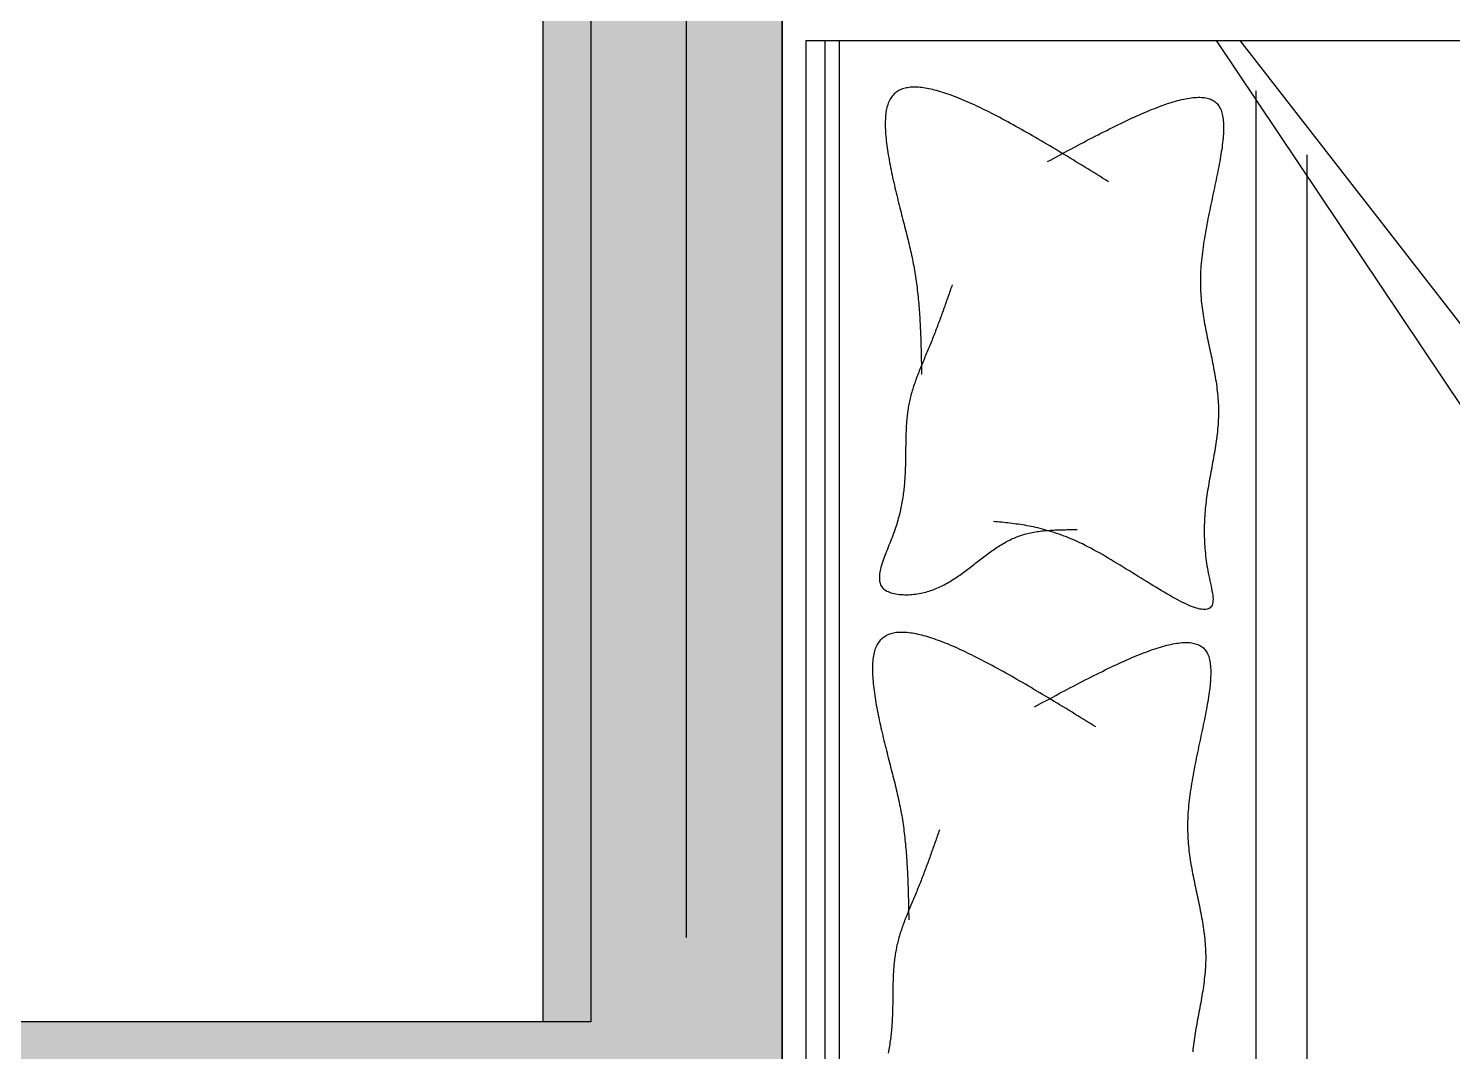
# Model space of a CAD drawing. Header units: millimetres. Extents: x -187744 to 2148, y -49419 to 6550.
# Drawn here: x -31880 to -30392, y -8393 to -7324 of the extents above; entities that cross this region are included whole.
import ezdxf
from ezdxf.enums import TextEntityAlignment as Align

# ---------------------------------------------------------------- set-up
doc = ezdxf.new("R2010")
doc.units = ezdxf.units.MM
doc.header["$LTSCALE"] = 1000
doc.header["$MEASUREMENT"] = 0
doc.set_wipeout_variables(frame=1)
for name, pattern in [('B1户型$0$DASH', [0.35, 0.25, -0.1]), ('B1户型$0$HIDDEN2', [0.1875, 0.125, -0.0625]), ('M-CENTER', [1.8, 1.2, -0.2, 0.2, -0.2])]:
    doc.linetypes.add(name, pattern=pattern)
for name, color, linetype in [('1#f35层以上墙柱-col_建筑$0$1#f35层以上墙柱-col$0$Col_1#_2F$0$0q-柱0', 3, 'Continuous'), ('1#f35层以上墙柱-col_建筑$0$1#f35层以上墙柱-col$0$Col_1#_2F$0$0q-柱填充', 251, 'Continuous'), ('A-AXIS', 150, 'Continuous'), ('AXIS_TEXT', 50, 'Continuous'), ('B1户型$0$FF-FURN', 51, 'Continuous'), ('B1户型$0$FURNITURE', 9, 'B1户型$0$DASH'), ('B1户型$0$WALL', 2, 'Continuous'), ('DOTE', 138, 'M-CENTER'), ('WALL', 160, 'Continuous')]:
    doc.layers.add(name, color=color, linetype=linetype)
doc.styles.add('COMPLEX', font='COMPLEX')

# ---------------------------------------------------------------- blocks, each defined once
blk = doc.blocks.new('QBLOCK2019073115112111')
at = {"layer": 'DOTE'}
blk.add_line((-2492.1, -4386.9), (-2492.1, 4572.4), dxfattribs=at)
at = {"layer": 'AXIS_TEXT', "style": 'COMPLEX', "width": 1.041667}
for p, p2 in [((-5892.1, 5527.8), (-5692.1, 5527.8)), ((-5892.1, 5527.8), (-5692.1, 5527.8)), ((-5192.1, 5527.8), (-4992.1, 5527.8)), ((-5192.1, 5527.8), (-4992.1, 5527.8)), ((-3492.1, 5527.8), (-3292.1, 5527.8)), ((-3492.1, 5527.8), (-3292.1, 5527.8)), ((-2592.1, 5527.8), (-2392.1, 5527.8)), ((-2592.1, 5527.8), (-2392.1, 5527.8)), ((-192.1, 5527.8), (7.9, 5527.8)), ((-192.1, 5527.8), (7.9, 5527.8)), ((2707.9, 5527.8), (2907.9, 5527.8)), ((2707.9, 5527.8), (2907.9, 5527.8)), ((4507.9, 5527.8), (4707.9, 5527.8)), ((4507.9, 5527.8), (4707.9, 5527.8)), ((5507.9, 5527.8), (5707.9, 5527.8)), ((5507.9, 5527.8), (5707.9, 5527.8)), ((-7660.5, 3713.1), (-7460.5, 3713.1)), ((-7660.5, 3713.1), (-7460.5, 3713.1)), ((7521.1, 3713.1), (7521.6, 3713.1)), ((7521.1, 3713.1), (7521.6, 3713.1)), ((-7660.5, 2463.1), (-7460.5, 2463.1)), ((-7660.5, 2463.1), (-7460.5, 2463.1)), ((7521.1, 2463.1), (7521.6, 2463.1)), ((7521.1, 2463.1), (7521.6, 2463.1)), ((-7660.5, 1413.1), (-7460.5, 1413.1)), ((-7660.5, 1413.1), (-7460.5, 1413.1)), ((7521.1, 1413.1), (7521.6, 1413.1)), ((7521.1, 1413.1), (7521.6, 1413.1)), ((-7660.5, 263.1), (-7460.5, 263.1)), ((-7660.5, 263.1), (-7460.5, 263.1)), ((7521.1, 263.1), (7521.6, 263.1)), ((7521.1, 263.1), (7521.6, 263.1)), ((-7660.5, -736.9), (-7460.5, -736.9)), ((-7660.5, -736.9), (-7460.5, -736.9)), ((7521.1, -736.9), (7521.6, -736.9)), ((7521.1, -736.9), (7521.6, -736.9)), ((-7660.5, -1436.9), (-7460.5, -1436.9)), ((-7660.5, -1436.9), (-7460.5, -1436.9)), ((7521.1, -1436.9), (7521.6, -1436.9)), ((7521.1, -1436.9), (7521.6, -1436.9)), ((-7660.5, -2536.9), (-7460.5, -2536.9)), ((-7660.5, -2536.9), (-7460.5, -2536.9)), ((7521.1, -2536.9), (7521.6, -2536.9)), ((7521.1, -2536.9), (7521.6, -2536.9)), ((-7660.5, -4136.9), (-7460.5, -4136.9)), ((-7660.5, -4136.9), (-7460.5, -4136.9)), ((7521.1, -4136.9), (7521.6, -4136.9)), ((7521.1, -4136.9), (7521.6, -4136.9)), ((-5892.1, -5349.9), (-5891.6, -5349.9)), ((-5892.1, -5349.9), (-5891.6, -5349.9)), ((-5192.1, -5349.9), (-5191.6, -5349.9)), ((-5192.1, -5349.9), (-5191.6, -5349.9)), ((-3492.1, -5351.1), (-3491.6, -5351.1)), ((-3492.1, -5351.1), (-3491.6, -5351.1)), ((-2592.1, -5349.9), (-2591.6, -5349.9)), ((-2592.1, -5349.9), (-2591.6, -5349.9)), ((-192.1, -5349.9), (-191.6, -5349.9)), ((-192.1, -5349.9), (-191.6, -5349.9)), ((2707.9, -5349.9), (2708.4, -5349.9)), ((2707.9, -5349.9), (2708.4, -5349.9)), ((4507.9, -5349.9), (4508.4, -5349.9)), ((4507.9, -5349.9), (4508.4, -5349.9)), ((5507.9, -5349.9), (5508.4, -5349.9)), ((5507.9, -5349.9), (5508.4, -5349.9))]:
    blk.add_attdef('A', text='', height=224, dxfattribs=at).set_placement(p, p2, align=Align.FIT)
blk = doc.blocks.new('B1户型$0$做成ACAD_TUKUAI0001')
blk.add_wipeout([(-600, 0), (600, 0), (600, -2000), (-600, -2000)]).dxf.layer = 'B1户型$0$FF-FURN'
at = {"layer": 'B1户型$0$FF-FURN', "linetype": 'Continuous'}
for p, q in [((-600, 0), (600, 0)), ((600, 0), (600, -2013.3333))]:
    blk.add_line(p, q, dxfattribs=at)
at = {"layer": 'B1户型$0$FF-FURN', "linetype": 'B1户型$0$HIDDEN2', "ltscale": 500}
for p, q in [((-600, -20), (600, -20)), ((-600, -35), (600, -35)), ((600, -428.664), (-600, -1232.4323)), ((600, -453.2427), (-600, -1386.0075)), ((-600, -470.1563), (547.4068, -470.1563)), ((-600, -523.4897), (480.5216, -523.4897))]:
    blk.add_line(p, q, dxfattribs=at)
at = {"layer": 'B1户型$0$FF-FURN'}
for points in [[(-224.633, -139.334, 0), (-226.237, -138.776, 0), (-227.841, -138.219, 0), (-229.444, -137.661, 0), (-231.048, -137.102, 0), (-232.652, -136.543, 0), (-234.256, -135.983, 0), (-235.86, -135.423, 0), (-237.464, -134.861, 0), (-239.068, -134.299, 0), (-240.672, -133.735, 0), (-242.276, -133.17, 0), (-243.88, -132.604, 0), (-245.484, -132.035, 0), (-247.089, -131.466, 0), (-248.693, -130.894, 0), (-250.298, -130.32, 0), (-251.903, -129.744, 0), (-253.507, -129.166, 0), (-255.112, -128.585, 0), (-256.718, -128.002, 0), (-258.323, -127.416, 0), (-259.928, -126.827, 0), (-261.534, -126.236, 0), (-263.14, -125.641, 0), (-264.745, -125.043, 0), (-266.352, -124.442, 0), (-267.958, -123.837, 0), (-269.564, -123.229, 0), (-271.171, -122.616, 0), (-272.778, -122, 0), (-274.385, -121.38, 0), (-275.992, -120.756, 0), (-277.6, -120.128, 0), (-279.208, -119.495, 0), (-280.816, -118.857, 0), (-282.424, -118.215, 0), (-284.033, -117.568, 0), (-285.641, -116.916, 0), (-287.25, -116.259, 0), (-288.86, -115.596, 0), (-290.469, -114.929, 0), (-292.079, -114.259, 0), (-293.689, -113.585, 0), (-295.299, -112.91, 0), (-296.909, -112.232, 0), (-298.519, -111.555, 0), (-300.129, -110.877, 0), (-301.738, -110.2, 0), (-303.348, -109.524, 0), (-304.957, -108.851, 0), (-306.566, -108.181, 0), (-308.174, -107.514, 0), (-309.782, -106.853, 0), (-311.39, -106.197, 0), (-312.997, -105.547, 0), (-314.603, -104.903, 0), (-316.209, -104.268, 0), (-317.814, -103.641, 0), (-319.419, -103.023, 0), (-321.022, -102.415, 0), (-322.625, -101.817, 0), (-324.227, -101.232, 0), (-325.827, -100.658, 0), (-327.427, -100.097, 0), (-329.026, -99.5507, 0), (-330.623, -99.0183, 0), (-332.219, -98.5013, 0), (-333.814, -98.0003, 0), (-335.408, -97.5161, 0), (-337, -97.0495, 0), (-338.591, -96.6012, 0), (-340.181, -96.1719, 0), (-341.769, -95.7626, 0), (-343.355, -95.3738, 0), (-344.94, -95.0059, 0), (-346.523, -94.6583, 0), (-348.105, -94.3306, 0), (-349.686, -94.0219, 0), (-351.266, -93.7318, 0), (-352.845, -93.4596, 0), (-354.424, -93.2047, 0), (-356.002, -92.9665, 0), (-357.58, -92.7444, 0), (-359.158, -92.5377, 0), (-360.735, -92.3459, 0), (-362.313, -92.1684, 0), (-363.891, -92.0045, 0), (-365.47, -91.8536, 0), (-367.049, -91.7151, 0), (-368.63, -91.5885, 0), (-370.211, -91.473, 0), (-371.793, -91.3681, 0), (-373.377, -91.2732, 0), (-374.961, -91.1877, 0), (-376.548, -91.1109, 0), (-378.136, -91.0422, 0), (-379.727, -90.9811, 0), (-381.319, -90.9269, 0), (-382.913, -90.879, 0), (-384.51, -90.8368, 0), (-386.11, -90.7997, 0), (-387.712, -90.767, 0), (-389.317, -90.7382, 0), (-390.925, -90.7127, 0), (-392.537, -90.6898, 0), (-394.151, -90.6689, 0), (-395.769, -90.6495, 0), (-397.391, -90.6308, 0), (-399.017, -90.6124, 0), (-400.647, -90.5935, 0), (-402.28, -90.5736, 0), (-403.918, -90.5521, 0), (-405.561, -90.5283, 0), (-407.208, -90.5016, 0), (-408.86, -90.4715, 0), (-410.517, -90.4373, 0), (-412.179, -90.3985, 0), (-413.846, -90.3543, 0), (-415.519, -90.3042, 0), (-417.197, -90.2475, 0), (-418.881, -90.1838, 0), (-420.571, -90.1123, 0), (-422.267, -90.0324, 0), (-423.969, -89.9435, 0), (-425.677, -89.8451, 0), (-427.392, -89.7365, 0), (-429.114, -89.6171, 0), (-430.843, -89.4863, 0), (-432.578, -89.3434, 0), (-434.321, -89.1879, 0), (-436.071, -89.0192, 0), (-437.828, -88.8366, 0), (-439.593, -88.6395, 0), (-441.366, -88.4273, 0), (-443.147, -88.1995, 0), (-444.936, -87.9554, 0), (-446.733, -87.6943, 0), (-448.539, -87.4157, 0), (-450.353, -87.119, 0), (-452.177, -86.8035, 0), (-454.009, -86.4687, 0), (-455.85, -86.1139, 0), (-457.7, -85.7386, 0)], [(-117.017, -302.739, 0), (-115.102, -299.627, 0), (-113.188, -296.516, 0), (-111.275, -293.405, 0), (-109.363, -290.297, 0), (-107.455, -287.19, 0), (-105.549, -284.086, 0), (-103.648, -280.984, 0), (-101.75, -277.886, 0), (-99.8584, -274.792, 0), (-97.9722, -271.703, 0), (-96.0923, -268.618, 0), (-94.2195, -265.539, 0), (-92.3544, -262.466, 0), (-90.4976, -259.399, 0), (-88.6497, -256.339, 0), (-86.8115, -253.286, 0), (-84.9835, -250.241, 0), (-83.1664, -247.205, 0), (-81.3608, -244.178, 0), (-79.5673, -241.16, 0), (-77.7867, -238.151, 0), (-76.0195, -235.154, 0), (-74.2664, -232.167, 0), (-72.528, -229.191, 0), (-70.805, -226.227, 0), (-69.098, -223.276, 0), (-67.4076, -220.337, 0), (-65.7345, -217.412, 0), (-64.0793, -214.5, 0), (-62.4427, -211.603, 0), (-60.8253, -208.72, 0), (-59.2278, -205.853, 0), (-57.6507, -203.001, 0), (-56.0948, -200.166, 0), (-54.5606, -197.348, 0), (-53.0488, -194.547, 0), (-51.5601, -191.763, 0), (-50.095, -188.998, 0), (-48.6543, -186.252, 0), (-47.2385, -183.525, 0), (-45.8484, -180.817, 0), (-44.4845, -178.13, 0), (-43.1475, -175.463, 0), (-41.838, -172.818, 0), (-40.5566, -170.194, 0), (-39.3041, -167.593, 0), (-38.081, -165.014, 0), (-36.888, -162.458, 0), (-35.7258, -159.926, 0), (-34.5949, -157.418, 0), (-33.496, -154.935, 0), (-32.4297, -152.477, 0), (-31.3968, -150.045, 0), (-30.3977, -147.638, 0), (-29.4333, -145.259, 0), (-28.504, -142.906, 0), (-27.6106, -140.581, 0), (-26.7537, -138.284, 0), (-25.9339, -136.016, 0), (-25.1518, -133.777, 0), (-24.4082, -131.567, 0), (-23.7036, -129.388, 0), (-23.0388, -127.239, 0), (-22.4142, -125.121, 0), (-21.8306, -123.035, 0), (-21.2886, -120.98, 0), (-20.7889, -118.959, 0), (-20.3321, -116.97, 0), (-19.9187, -115.015, 0), (-19.5496, -113.093, 0), (-19.2253, -111.207, 0), (-18.9464, -109.355, 0), (-18.7136, -107.539, 0), (-18.5275, -105.759, 0), (-18.3888, -104.015, 0), (-18.2981, -102.308, 0), (-18.2561, -100.639, 0), (-18.2633, -99.0076, 0), (-18.3205, -97.4147, 0), (-18.4283, -95.8608, 0), (-18.5872, -94.3463, 0), (-18.798, -92.8717, 0), (-19.0613, -91.4376, 0), (-19.3778, -90.0444, 0), (-19.748, -88.6926, 0), (-20.1726, -87.3827, 0), (-20.6523, -86.1152, 0), (-21.1876, -84.8905, 0), (-21.7793, -83.7093, 0), (-22.428, -82.5719, 0), (-23.1342, -81.4789, 0), (-23.8988, -80.4308, 0), (-24.7222, -79.428, 0), (-25.6051, -78.4711, 0), (-26.5483, -77.5605, 0), (-27.5522, -76.6967, 0), (-28.6176, -75.8803, 0), (-29.7451, -75.1116, 0), (-30.9353, -74.3913, 0), (-32.1888, -73.7198, 0), (-33.5064, -73.0976, 0), (-34.8887, -72.5252, 0), (-36.3362, -72.0031, 0), (-37.8493, -71.5314, 0), (-39.4263, -71.1093, 0), (-41.0654, -70.7357, 0), (-42.7649, -70.4094, 0), (-44.5228, -70.1294, 0), (-46.3373, -69.8944, 0), (-48.2066, -69.7035, 0), (-50.1288, -69.5553, 0), (-52.1021, -69.4489, 0), (-54.1247, -69.3831, 0), (-56.1946, -69.3568, 0), (-58.3101, -69.3688, 0), (-60.4693, -69.418, 0), (-62.6703, -69.5033, 0), (-64.9114, -69.6237, 0), (-67.1906, -69.7778, 0), (-69.5061, -69.9647, 0), (-71.8562, -70.1833, 0), (-74.2388, -70.4323, 0), (-76.6523, -70.7106, 0), (-79.0947, -71.0172, 0), (-81.5642, -71.3509, 0), (-84.059, -71.7106, 0), (-86.5772, -72.0952, 0), (-89.117, -72.5035, 0), (-91.6765, -72.9344, 0), (-94.2538, -73.3868, 0), (-96.8472, -73.8596, 0), (-99.4548, -74.3516, 0), (-102.075, -74.8618, 0), (-104.705, -75.3889, 0), (-107.344, -75.9319, 0), (-109.99, -76.4897, 0), (-112.641, -77.0611, 0), (-115.295, -77.645, 0), (-117.951, -78.2403, 0), (-120.605, -78.8459, 0), (-123.258, -79.4605, 0), (-125.906, -80.0832, 0), (-128.548, -80.7128, 0), (-131.182, -81.3481, 0), (-133.806, -81.988, 0), (-136.419, -82.6315, 0), (-139.018, -83.2774, 0), (-141.602, -83.9245, 0), (-144.168, -84.5717, 0), (-146.716, -85.218, 0), (-149.243, -85.8622, 0), (-151.747, -86.5031, 0), (-154.227, -87.1398, 0), (-156.683, -87.7714, 0), (-159.115, -88.3977, 0), (-161.527, -89.018, 0), (-163.918, -89.6321, 0), (-166.291, -90.2395, 0), (-168.646, -90.8397, 0), (-170.985, -91.4323, 0), (-173.309, -92.0168, 0), (-175.619, -92.5929, 0), (-177.918, -93.1601, 0), (-180.205, -93.7179, 0), (-182.483, -94.266, 0), (-184.753, -94.8039, 0), (-187.016, -95.3311, 0), (-189.273, -95.8472, 0), (-191.526, -96.3517, 0), (-193.776, -96.8444, 0), (-196.025, -97.3246, 0), (-198.273, -97.792, 0), (-200.523, -98.2461, 0), (-202.774, -98.6866, 0), (-205.03, -99.1128, 0), (-207.29, -99.5245, 0), (-209.557, -99.9213, 0), (-211.83, -100.303, 0), (-214.109, -100.671, 0), (-216.395, -101.024, 0), (-218.687, -101.363, 0), (-220.985, -101.689, 0), (-223.289, -102.001, 0), (-225.598, -102.301, 0), (-227.913, -102.588, 0), (-230.233, -102.862, 0), (-232.559, -103.125, 0), (-234.889, -103.376, 0), (-237.225, -103.616, 0), (-239.565, -103.845, 0), (-241.91, -104.063, 0), (-244.26, -104.271, 0), (-246.614, -104.469, 0), (-248.972, -104.657, 0), (-251.335, -104.836, 0), (-253.701, -105.005, 0), (-256.071, -105.166, 0), (-258.445, -105.319, 0), (-260.823, -105.464, 0), (-263.204, -105.6, 0), (-265.588, -105.73, 0), (-267.975, -105.852, 0), (-270.365, -105.968, 0), (-272.758, -106.077, 0), (-275.154, -106.179, 0), (-277.552, -106.277, 0), (-279.953, -106.368, 0), (-282.356, -106.455, 0), (-284.761, -106.536, 0), (-287.168, -106.613, 0), (-289.577, -106.686, 0), (-291.988, -106.755, 0), (-294.4, -106.82, 0), (-296.814, -106.883, 0), (-299.229, -106.942, 0), (-301.645, -106.999, 0), (-304.062, -107.053, 0), (-306.48, -107.106, 0), (-308.898, -107.157, 0), (-311.318, -107.206, 0), (-313.737, -107.255, 0), (-316.157, -107.303, 0), (-318.577, -107.35, 0)], [(344.865, -152.726, 0), (343.262, -152.168, 0), (341.658, -151.61, 0), (340.054, -151.052, 0), (338.45, -150.494, 0), (336.846, -149.935, 0), (335.243, -149.375, 0), (333.639, -148.815, 0), (332.035, -148.253, 0), (330.431, -147.691, 0), (328.827, -147.127, 0), (327.222, -146.562, 0), (325.618, -145.995, 0), (324.014, -145.427, 0), (322.41, -144.857, 0), (320.805, -144.286, 0), (319.2, -143.712, 0), (317.596, -143.136, 0), (315.991, -142.558, 0), (314.386, -141.977, 0), (312.781, -141.394, 0), (311.175, -140.808, 0), (309.57, -140.219, 0), (307.964, -139.628, 0), (306.359, -139.033, 0), (304.753, -138.435, 0), (303.147, -137.834, 0), (301.54, -137.229, 0), (299.934, -136.62, 0), (298.327, -136.008, 0), (296.72, -135.392, 0), (295.113, -134.772, 0), (293.506, -134.148, 0), (291.898, -133.519, 0), (290.291, -132.886, 0), (288.683, -132.249, 0), (287.074, -131.607, 0), (285.466, -130.959, 0), (283.857, -130.307, 0), (282.248, -129.65, 0), (280.639, -128.988, 0), (279.029, -128.321, 0), (277.419, -127.651, 0), (275.809, -126.977, 0), (274.199, -126.301, 0), (272.589, -125.624, 0), (270.979, -124.946, 0), (269.37, -124.268, 0), (267.76, -123.591, 0), (266.15, -122.916, 0), (264.541, -122.243, 0), (262.932, -121.572, 0), (261.324, -120.906, 0), (259.716, -120.245, 0), (258.108, -119.588, 0), (256.501, -118.938, 0), (254.895, -118.295, 0), (253.289, -117.66, 0), (251.684, -117.032, 0), (250.08, -116.414, 0), (248.476, -115.806, 0), (246.874, -115.209, 0), (245.272, -114.623, 0), (243.671, -114.05, 0), (242.071, -113.489, 0), (240.473, -112.942, 0), (238.875, -112.41, 0), (237.279, -111.893, 0), (235.684, -111.392, 0), (234.09, -110.908, 0), (232.498, -110.441, 0), (230.907, -109.993, 0), (229.318, -109.564, 0), (227.73, -109.154, 0), (226.143, -108.766, 0), (224.559, -108.398, 0), (222.975, -108.05, 0), (221.393, -107.722, 0), (219.812, -107.414, 0), (218.232, -107.124, 0), (216.653, -106.851, 0), (215.074, -106.596, 0), (213.496, -106.358, 0), (211.918, -106.136, 0), (210.341, -105.929, 0), (208.763, -105.738, 0), (207.185, -105.56, 0), (205.607, -105.396, 0), (204.028, -105.245, 0), (202.449, -105.107, 0), (200.869, -104.98, 0), (199.288, -104.865, 0), (197.705, -104.76, 0), (196.122, -104.665, 0), (194.537, -104.579, 0), (192.95, -104.503, 0), (191.362, -104.434, 0), (189.772, -104.373, 0), (188.179, -104.319, 0), (186.585, -104.271, 0), (184.988, -104.229, 0), (183.388, -104.191, 0), (181.786, -104.159, 0), (180.181, -104.13, 0), (178.573, -104.104, 0), (176.962, -104.082, 0), (175.347, -104.061, 0), (173.729, -104.041, 0), (172.107, -104.023, 0), (170.481, -104.004, 0), (168.852, -103.985, 0), (167.218, -103.965, 0), (165.58, -103.944, 0), (163.937, -103.92, 0), (162.29, -103.893, 0), (160.638, -103.863, 0), (158.981, -103.829, 0), (157.319, -103.79, 0), (155.652, -103.746, 0), (153.979, -103.696, 0), (152.301, -103.639, 0), (150.617, -103.576, 0), (148.927, -103.504, 0), (147.232, -103.424, 0), (145.529, -103.335, 0), (143.821, -103.237, 0), (142.106, -103.128, 0), (140.384, -103.009, 0), (138.656, -102.878, 0), (136.92, -102.735, 0), (135.178, -102.58, 0), (133.428, -102.411, 0), (131.67, -102.228, 0), (129.905, -102.031, 0), (128.132, -101.819, 0), (126.351, -101.591, 0), (124.562, -101.347, 0), (122.765, -101.086, 0), (120.959, -100.807, 0), (119.145, -100.511, 0), (117.322, -100.195, 0), (115.49, -99.8605, 0), (113.649, -99.5057, 0), (111.798, -99.1303, 0), (109.939, -98.7338, 0), (108.07, -98.3154, 0), (106.191, -97.8746, 0), (104.302, -97.4108, 0), (102.403, -96.9234, 0), (100.494, -96.4117, 0), (98.5749, -95.8752, 0), (96.6451, -95.3132, 0), (94.7046, -94.7251, 0), (92.7534, -94.1103, 0), (90.7911, -93.4682, 0), (88.8177, -92.7982, 0), (86.833, -92.0997, 0), (84.8372, -91.3727, 0), (82.832, -90.6204, 0), (80.82, -89.8474, 0), (78.8035, -89.058, 0), (76.785, -88.2567, 0), (74.7669, -87.4481, 0), (72.7516, -86.6365, 0), (70.7415, -85.8263, 0), (68.7392, -85.0222, 0), (66.7469, -84.2284, 0), (64.7672, -83.4495, 0), (62.8024, -82.6898, 0), (60.855, -81.954, 0), (58.9274, -81.2464, 0), (57.0221, -80.5714, 0), (55.1414, -79.9336, 0), (53.2878, -79.3374, 0), (51.4637, -78.7872, 0), (49.6715, -78.2874, 0), (47.9138, -77.8427, 0), (46.1928, -77.4573, 0), (44.511, -77.1358, 0), (42.8709, -76.8826, 0), (41.2748, -76.7021, 0), (39.7253, -76.5989, 0), (38.2247, -76.5773, 0), (36.7754, -76.6419, 0), (35.3799, -76.797, 0), (34.0406, -77.0472, 0), (32.7599, -77.3968, 0), (31.5403, -77.8504, 0), (30.3842, -78.4124, 0), (29.294, -79.0872, 0), (28.2721, -79.8794, 0), (27.321, -80.7933, 0), (26.4431, -81.8333, 0), (25.6389, -82.9982, 0), (24.907, -84.2789, 0), (24.2453, -85.6659, 0), (23.6519, -87.1494, 0), (23.125, -88.7198, 0), (22.6627, -90.3675, 0), (22.2631, -92.0828, 0), (21.9243, -93.8561, 0), (21.6443, -95.6778, 0), (21.4214, -97.5381, 0), (21.2536, -99.4274, 0), (21.139, -101.336, 0), (21.0758, -103.255, 0), (21.062, -105.173, 0), (21.0958, -107.082, 0), (21.1753, -108.973, 0), (21.2992, -110.842, 0), (21.4665, -112.69, 0), (21.6762, -114.519, 0), (21.9273, -116.327, 0), (22.2188, -118.116, 0), (22.5495, -119.885, 0), (22.9186, -121.637, 0), (23.325, -123.37, 0), (23.7676, -125.085, 0), (24.2456, -126.784, 0), (24.7577, -128.465, 0), (25.3031, -130.13, 0), (25.8807, -131.78, 0), (26.4894, -133.414, 0), (27.1283, -135.033, 0), (27.7964, -136.638, 0), (28.4926, -138.228, 0), (29.2159, -139.805, 0), (29.9653, -141.369, 0), (30.7397, -142.92, 0), (31.5382, -144.459, 0), (32.3598, -145.986, 0), (33.2033, -147.502, 0), (34.0678, -149.007, 0), (34.9524, -150.501, 0), (35.8558, -151.986, 0), (36.7773, -153.461, 0), (37.7156, -154.927, 0), (38.6698, -156.384, 0), (39.6389, -157.833, 0), (40.6219, -159.274, 0), (41.6177, -160.708, 0), (42.6254, -162.136, 0), (43.6438, -163.556, 0), (44.672, -164.971, 0), (45.709, -166.381, 0), (46.7538, -167.785, 0), (47.8053, -169.185, 0), (48.8625, -170.581, 0), (49.9244, -171.973, 0), (50.9899, -173.362, 0), (52.0581, -174.748, 0), (53.128, -176.132, 0), (54.1985, -177.514, 0), (55.2685, -178.894, 0), (56.3372, -180.274, 0), (57.4034, -181.653, 0), (58.4661, -183.032, 0), (59.5244, -184.411, 0), (60.5772, -185.791, 0), (61.6235, -187.173, 0), (62.6622, -188.556, 0), (63.6924, -189.941, 0), (64.713, -191.33, 0), (65.723, -192.721, 0), (66.7214, -194.115, 0), (67.7072, -195.514, 0), (68.6794, -196.917, 0), (69.6368, -198.325, 0), (70.5786, -199.739, 0), (71.5037, -201.158, 0), (72.4111, -202.583, 0), (73.2997, -204.015, 0), (74.1686, -205.455, 0), (75.0167, -206.902, 0), (75.843, -208.357, 0), (76.6464, -209.82, 0), (77.4261, -211.292, 0), (78.1809, -212.774, 0), (78.9098, -214.266, 0), (79.6118, -215.768, 0), (80.2859, -217.281, 0), (80.9311, -218.805, 0), (81.5464, -220.34, 0), (82.1307, -221.888, 0), (82.6837, -223.448, 0), (83.2063, -225.02, 0), (83.6994, -226.603, 0), (84.1637, -228.198, 0), (84.6002, -229.804, 0), (85.0097, -231.42, 0), (85.3931, -233.047, 0), (85.7512, -234.683, 0), (86.085, -236.329, 0), (86.3954, -237.984, 0), (86.6831, -239.648, 0), (86.949, -241.321, 0), (87.1941, -243.002, 0), (87.4192, -244.69, 0), (87.6251, -246.386, 0), (87.8127, -248.09, 0), (87.983, -249.8, 0), (88.1367, -251.516, 0), (88.2747, -253.239, 0), (88.398, -254.968, 0), (88.5074, -256.702, 0), (88.6037, -258.441, 0), (88.6878, -260.185, 0), (88.7606, -261.933, 0), (88.8229, -263.685, 0), (88.8757, -265.442, 0), (88.9198, -267.201, 0), (88.9561, -268.964, 0), (88.9854, -270.729, 0), (89.0086, -272.497, 0), (89.0266, -274.267, 0), (89.0402, -276.038, 0), (89.0504, -277.811, 0), (89.058, -279.585, 0), (89.0638, -281.36, 0), (89.0687, -283.135, 0)], [(452.481, -316.13, 0), (454.396, -313.019, 0), (456.311, -309.907, 0), (458.224, -306.797, 0), (460.135, -303.688, 0), (462.044, -300.582, 0), (463.949, -297.477, 0), (465.851, -294.376, 0), (467.748, -291.278, 0), (469.64, -288.184, 0), (471.526, -285.094, 0), (473.406, -282.01, 0), (475.279, -278.931, 0), (477.144, -275.857, 0), (479.001, -272.79, 0), (480.849, -269.731, 0), (482.687, -266.678, 0), (484.515, -263.633, 0), (486.332, -260.597, 0), (488.138, -257.57, 0), (489.931, -254.551, 0), (491.712, -251.543, 0), (493.479, -248.545, 0), (495.232, -245.558, 0), (496.97, -242.583, 0), (498.693, -239.619, 0), (500.4, -236.667, 0), (502.091, -233.729, 0), (503.764, -230.803, 0), (505.419, -227.892, 0), (507.056, -224.994, 0), (508.673, -222.112, 0), (510.271, -219.245, 0), (511.848, -216.393, 0), (513.404, -213.558, 0), (514.938, -210.74, 0), (516.449, -207.939, 0), (517.938, -205.155, 0), (519.403, -202.39, 0), (520.844, -199.644, 0), (522.26, -196.916, 0), (523.65, -194.209, 0), (525.014, -191.522, 0), (526.351, -188.855, 0), (527.66, -186.21, 0), (528.942, -183.586, 0), (530.194, -180.984, 0), (531.417, -178.406, 0), (532.61, -175.85, 0), (533.773, -173.318, 0), (534.903, -170.81, 0), (536.002, -168.327, 0), (537.069, -165.869, 0), (538.102, -163.436, 0), (539.101, -161.03, 0), (540.065, -158.65, 0), (540.994, -156.298, 0), (541.888, -153.973, 0), (542.745, -151.676, 0), (543.564, -149.408, 0), (544.346, -147.169, 0), (545.09, -144.959, 0), (545.795, -142.78, 0), (546.46, -140.631, 0), (547.084, -138.513, 0), (547.668, -136.426, 0), (548.21, -134.372, 0), (548.709, -132.35, 0), (549.166, -130.362, 0), (549.58, -128.406, 0), (549.949, -126.485, 0), (550.273, -124.599, 0), (550.552, -122.747, 0), (550.785, -120.931, 0), (550.971, -119.15, 0), (551.109, -117.407, 0), (551.2, -115.7, 0), (551.242, -114.031, 0), (551.235, -112.399, 0), (551.178, -110.806, 0), (551.07, -109.253, 0), (550.911, -107.738, 0), (550.7, -106.264, 0), (550.437, -104.829, 0), (550.121, -103.436, 0), (549.75, -102.084, 0), (549.326, -100.774, 0), (548.846, -99.5069, 0), (548.311, -98.2823, 0), (547.719, -97.1011, 0), (547.07, -95.9637, 0), (546.364, -94.8707, 0), (545.6, -93.8225, 0), (544.776, -92.8198, 0), (543.893, -91.8628, 0), (542.95, -90.9522, 0), (541.946, -90.0885, 0), (540.881, -89.272, 0), (539.753, -88.5034, 0), (538.563, -87.7831, 0), (537.309, -87.1116, 0), (535.992, -86.4894, 0), (534.61, -85.9169, 0), (533.162, -85.3948, 0), (531.649, -84.9231, 0), (530.072, -84.5011, 0), (528.433, -84.1275, 0), (526.733, -83.8012, 0), (524.976, -83.5212, 0), (523.161, -83.2862, 0), (521.292, -83.0952, 0), (519.369, -82.9471, 0), (517.396, -82.8407, 0), (515.374, -82.7749, 0), (513.304, -82.7485, 0), (511.188, -82.7605, 0), (509.029, -82.8098, 0), (506.828, -82.8951, 0), (504.587, -83.0154, 0), (502.308, -83.1696, 0), (499.992, -83.3565, 0), (497.642, -83.575, 0), (495.259, -83.824, 0), (492.846, -84.1024, 0), (490.404, -84.409, 0), (487.934, -84.7427, 0), (485.439, -85.1024, 0), (482.921, -85.4869, 0), (480.381, -85.8952, 0), (477.822, -86.3262, 0), (475.244, -86.7786, 0), (472.651, -87.2514, 0), (470.043, -87.7434, 0), (467.424, -88.2535, 0), (464.793, -88.7807, 0), (462.154, -89.3237, 0), (459.508, -89.8815, 0), (456.857, -90.4529, 0), (454.203, -91.0368, 0), (451.548, -91.6321, 0), (448.893, -92.2376, 0), (446.241, -92.8523, 0), (443.593, -93.475, 0), (440.951, -94.1045, 0), (438.317, -94.7398, 0), (435.692, -95.3798, 0), (433.08, -96.0233, 0), (430.48, -96.6691, 0), (427.897, -97.3162, 0), (425.33, -97.9635, 0), (422.782, -98.6098, 0), (420.255, -99.254, 0), (417.751, -99.8949, 0), (415.271, -100.532, 0), (412.816, -101.163, 0), (410.383, -101.789, 0), (407.971, -102.41, 0), (405.58, -103.024, 0), (403.207, -103.631, 0), (400.852, -104.231, 0), (398.513, -104.824, 0), (396.189, -105.409, 0), (393.879, -105.985, 0), (391.58, -106.552, 0), (389.293, -107.11, 0), (387.015, -107.658, 0), (384.745, -108.196, 0), (382.482, -108.723, 0), (380.225, -109.239, 0), (377.972, -109.744, 0), (375.722, -110.236, 0), (373.473, -110.716, 0), (371.225, -111.184, 0), (368.976, -111.638, 0), (366.724, -112.078, 0), (364.469, -112.505, 0), (362.208, -112.916, 0), (359.942, -113.313, 0), (357.668, -113.695, 0), (355.389, -114.062, 0), (353.103, -114.416, 0), (350.811, -114.755, 0), (348.513, -115.081, 0), (346.21, -115.393, 0), (343.9, -115.693, 0), (341.585, -115.98, 0), (339.265, -116.254, 0), (336.94, -116.517, 0), (334.609, -116.768, 0), (332.273, -117.008, 0), (329.933, -117.237, 0), (327.588, -117.455, 0), (325.238, -117.663, 0), (322.884, -117.861, 0), (320.526, -118.049, 0), (318.163, -118.227, 0), (315.797, -118.397, 0), (313.427, -118.558, 0), (311.053, -118.711, 0), (308.675, -118.855, 0), (306.295, -118.992, 0), (303.91, -119.122, 0), (301.523, -119.244, 0), (299.133, -119.359, 0), (296.74, -119.468, 0), (294.344, -119.571, 0), (291.946, -119.668, 0), (289.545, -119.76, 0), (287.142, -119.846, 0), (284.737, -119.928, 0), (282.33, -120.005, 0), (279.921, -120.078, 0), (277.51, -120.147, 0), (275.098, -120.212, 0), (272.684, -120.274, 0), (270.27, -120.334, 0), (267.853, -120.39, 0), (265.436, -120.445, 0), (263.019, -120.497, 0), (260.6, -120.548, 0), (258.181, -120.598, 0), (255.761, -120.647, 0), (253.341, -120.695, 0), (250.921, -120.742, 0)], [(-96.0493, -238.81, 0), (-94.3535, -241.96, 0), (-92.6586, -245.109, 0), (-90.9657, -248.257, 0), (-89.2756, -251.402, 0), (-87.5893, -254.544, 0), (-85.9079, -257.682, 0), (-84.2322, -260.815, 0), (-82.5633, -263.942, 0), (-80.902, -267.062, 0), (-79.2494, -270.176, 0), (-77.6063, -273.28, 0), (-75.9739, -276.376, 0), (-74.3529, -279.462, 0), (-72.7444, -282.537, 0), (-71.1494, -285.6, 0), (-69.5688, -288.651, 0), (-68.0035, -291.689, 0), (-66.4546, -294.712, 0), (-64.9229, -297.721, 0), (-63.4095, -300.714, 0), (-61.9153, -303.69, 0), (-60.4412, -306.649, 0), (-58.9883, -309.59, 0), (-57.5574, -312.512, 0), (-56.1496, -315.414, 0), (-54.7658, -318.296, 0), (-53.4069, -321.155, 0), (-52.074, -323.993, 0), (-50.7679, -326.807, 0), (-49.4897, -329.597, 0), (-48.2403, -332.363, 0), (-47.0207, -335.102, 0), (-45.8318, -337.816, 0), (-44.6745, -340.502, 0), (-43.5499, -343.16, 0), (-42.4589, -345.788, 0), (-41.4025, -348.388, 0), (-40.3816, -350.956, 0), (-39.3972, -353.493, 0), (-38.4502, -355.998, 0), (-37.5416, -358.47, 0), (-36.6724, -360.907, 0), (-35.8435, -363.31, 0), (-35.0559, -365.678, 0), (-34.3105, -368.009, 0), (-33.6084, -370.302, 0), (-32.9504, -372.558, 0), (-32.3375, -374.775, 0), (-31.7707, -376.952, 0), (-31.251, -379.088, 0), (-30.7792, -381.183, 0), (-30.3564, -383.236, 0), (-29.9836, -385.246, 0), (-29.6616, -387.212, 0), (-29.3915, -389.133, 0), (-29.1742, -391.009, 0), (-29.0106, -392.839, 0), (-28.9018, -394.621, 0), (-28.8486, -396.355, 0), (-28.8521, -398.041, 0), (-28.9132, -399.677, 0), (-29.0329, -401.262, 0), (-29.212, -402.796, 0), (-29.4517, -404.278, 0), (-29.7528, -405.707, 0), (-30.1163, -407.082, 0), (-30.5432, -408.402, 0), (-31.0344, -409.667, 0), (-31.5909, -410.876, 0), (-32.2137, -412.028, 0), (-32.9036, -413.122, 0), (-33.6617, -414.157, 0), (-34.489, -415.132, 0), (-35.3863, -416.047, 0), (-36.3546, -416.901, 0), (-37.395, -417.693, 0), (-38.5076, -418.422, 0), (-39.6913, -419.091, 0), (-40.9446, -419.7, 0), (-42.2661, -420.25, 0), (-43.6545, -420.744, 0), (-45.1084, -421.183, 0), (-46.6262, -421.568, 0), (-48.2068, -421.9, 0), (-49.8486, -422.181, 0), (-51.5503, -422.413, 0), (-53.3104, -422.596, 0), (-55.1276, -422.733, 0), (-57.0004, -422.824, 0), (-58.9275, -422.871, 0), (-60.9075, -422.875, 0), (-62.939, -422.839, 0), (-65.0205, -422.762, 0), (-67.1507, -422.647, 0), (-69.3282, -422.495, 0), (-71.5516, -422.308, 0), (-73.8194, -422.086, 0), (-76.1304, -421.832, 0), (-78.483, -421.547, 0), (-80.8759, -421.231, 0), (-83.3077, -420.887, 0), (-85.777, -420.516, 0), (-88.2825, -420.12, 0), (-90.8226, -419.699, 0), (-93.396, -419.256, 0), (-96.0013, -418.791, 0), (-98.6371, -418.306, 0), (-101.302, -417.802, 0), (-103.995, -417.281, 0), (-106.714, -416.745, 0), (-109.458, -416.194, 0), (-112.225, -415.63, 0), (-115.014, -415.055, 0), (-117.825, -414.47, 0), (-120.654, -413.876, 0), (-123.502, -413.275, 0), (-126.366, -412.668, 0), (-129.245, -412.056, 0), (-132.138, -411.442, 0), (-135.043, -410.826, 0), (-137.959, -410.209, 0), (-140.885, -409.594, 0), (-143.819, -408.982, 0), (-146.76, -408.373, 0), (-149.705, -407.77, 0), (-152.655, -407.174, 0), (-155.608, -406.586, 0), (-158.562, -406.008, 0), (-161.515, -405.441, 0), (-164.467, -404.887, 0), (-167.415, -404.346, 0), (-170.36, -403.821, 0), (-173.298, -403.313, 0), (-176.229, -402.823, 0), (-179.152, -402.352, 0), (-182.065, -401.902, 0), (-184.966, -401.475, 0), (-187.854, -401.072, 0), (-190.728, -400.694, 0), (-193.587, -400.342, 0), (-196.428, -400.019, 0), (-199.251, -399.725, 0), (-202.054, -399.462, 0), (-204.837, -399.232, 0), (-207.596, -399.035, 0), (-210.331, -398.873, 0), (-213.041, -398.748, 0), (-215.725, -398.66, 0), (-218.384, -398.609, 0), (-221.018, -398.593, 0), (-223.629, -398.611, 0), (-226.218, -398.663, 0), (-228.785, -398.746, 0), (-231.333, -398.861, 0), (-233.863, -399.005, 0), (-236.374, -399.178, 0), (-238.869, -399.378, 0), (-241.349, -399.604, 0), (-243.814, -399.856, 0), (-246.266, -400.131, 0), (-248.706, -400.429, 0), (-251.134, -400.749, 0), (-253.553, -401.09, 0), (-255.964, -401.45, 0), (-258.366, -401.828, 0), (-260.762, -402.224, 0), (-263.153, -402.635, 0), (-265.539, -403.061, 0), (-267.921, -403.501, 0), (-270.302, -403.954, 0), (-272.682, -404.418, 0), (-275.062, -404.892, 0), (-277.443, -405.375, 0), (-279.826, -405.867, 0), (-282.213, -406.365, 0), (-284.604, -406.869, 0), (-287.001, -407.377, 0), (-289.404, -407.889, 0), (-291.813, -408.403, 0), (-294.228, -408.917, 0), (-296.648, -409.43, 0), (-299.074, -409.94, 0), (-301.505, -410.446, 0), (-303.94, -410.947, 0), (-306.381, -411.441, 0), (-308.825, -411.926, 0), (-311.274, -412.401, 0), (-313.727, -412.865, 0), (-316.184, -413.316, 0), (-318.644, -413.753, 0), (-321.107, -414.174, 0), (-323.573, -414.578, 0), (-326.042, -414.962, 0), (-328.514, -415.327, 0), (-330.988, -415.67, 0), (-333.464, -415.989, 0), (-335.942, -416.284, 0), (-338.421, -416.553, 0), (-340.902, -416.795, 0), (-343.384, -417.007, 0), (-345.867, -417.189, 0), (-348.35, -417.338, 0), (-350.834, -417.455, 0), (-353.319, -417.536, 0), (-355.803, -417.581, 0), (-358.287, -417.588, 0), (-360.77, -417.557, 0), (-363.254, -417.489, 0), (-365.736, -417.387, 0), (-368.218, -417.252, 0), (-370.699, -417.086, 0), (-373.179, -416.889, 0), (-375.659, -416.664, 0), (-378.137, -416.413, 0), (-380.614, -416.137, 0), (-383.09, -415.837, 0), (-385.565, -415.516, 0), (-388.038, -415.174, 0), (-390.51, -414.814, 0), (-392.981, -414.437, 0), (-395.45, -414.045, 0), (-397.917, -413.639, 0), (-400.382, -413.221, 0), (-402.846, -412.793, 0), (-405.307, -412.356, 0), (-407.767, -411.912, 0), (-410.224, -411.463, 0), (-412.679, -411.009, 0), (-415.132, -410.554, 0), (-417.583, -410.097, 0), (-420.03, -409.642, 0), (-422.476, -409.189, 0), (-424.919, -408.741, 0), (-427.359, -408.298, 0), (-429.796, -407.863, 0), (-432.23, -407.437, 0), (-434.662, -407.022, 0), (-437.09, -406.619, 0), (-439.515, -406.23, 0), (-441.937, -405.857, 0), (-444.355, -405.501, 0), (-446.771, -405.164, 0), (-449.183, -404.845, 0), (-451.594, -404.546, 0), (-454.003, -404.267, 0), (-456.411, -404.009, 0)], [(473.449, -252.201, 0), (475.145, -255.352, 0), (476.84, -258.501, 0), (478.533, -261.649, 0), (480.223, -264.794, 0), (481.909, -267.936, 0), (483.59, -271.074, 0), (485.266, -274.207, 0), (486.935, -277.334, 0), (488.596, -280.454, 0), (490.249, -283.567, 0), (491.892, -286.672, 0), (493.524, -289.768, 0), (495.145, -292.853, 0), (496.754, -295.928, 0), (498.349, -298.992, 0), (499.93, -302.043, 0), (501.495, -305.08, 0), (503.044, -308.104, 0), (504.575, -311.113, 0), (506.089, -314.106, 0), (507.583, -317.082, 0), (509.057, -320.041, 0), (510.51, -322.982, 0), (511.941, -325.904, 0), (513.349, -328.806, 0), (514.733, -331.687, 0), (516.091, -334.547, 0), (517.424, -337.384, 0), (518.73, -340.199, 0), (520.009, -342.989, 0), (521.258, -345.754, 0), (522.478, -348.494, 0), (523.667, -351.208, 0), (524.824, -353.894, 0), (525.948, -356.551, 0), (527.039, -359.18, 0), (528.096, -361.779, 0), (529.117, -364.348, 0), (530.101, -366.885, 0), (531.048, -369.39, 0), (531.957, -371.861, 0), (532.826, -374.299, 0), (533.655, -376.702, 0), (534.442, -379.069, 0), (535.188, -381.4, 0), (535.89, -383.694, 0), (536.548, -385.95, 0), (537.161, -388.166, 0), (537.728, -390.343, 0), (538.247, -392.48, 0), (538.719, -394.575, 0), (539.142, -396.628, 0), (539.515, -398.638, 0), (539.837, -400.604, 0), (540.107, -402.525, 0), (540.324, -404.401, 0), (540.488, -406.23, 0), (540.597, -408.013, 0), (540.65, -409.747, 0), (540.646, -411.433, 0), (540.585, -413.068, 0), (540.465, -414.654, 0), (540.286, -416.188, 0), (540.047, -417.67, 0), (539.745, -419.099, 0), (539.382, -420.474, 0), (538.955, -421.794, 0), (538.464, -423.059, 0), (537.907, -424.268, 0), (537.285, -425.42, 0), (536.595, -426.513, 0), (535.837, -427.548, 0), (535.009, -428.524, 0), (534.112, -429.439, 0), (533.144, -430.293, 0), (532.103, -431.084, 0), (530.991, -431.814, 0), (529.807, -432.482, 0), (528.554, -433.091, 0), (527.232, -433.642, 0), (525.844, -434.136, 0), (524.39, -434.575, 0), (522.872, -434.96, 0), (521.292, -435.292, 0), (519.65, -435.573, 0), (517.948, -435.805, 0), (516.188, -435.988, 0), (514.371, -436.125, 0), (512.498, -436.216, 0), (510.571, -436.263, 0), (508.591, -436.267, 0), (506.559, -436.23, 0), (504.478, -436.154, 0), (502.348, -436.039, 0), (500.17, -435.887, 0), (497.947, -435.7, 0), (495.679, -435.478, 0), (493.368, -435.224, 0), (491.015, -434.938, 0), (488.622, -434.623, 0), (486.191, -434.279, 0), (483.721, -433.908, 0), (481.216, -433.512, 0), (478.676, -433.091, 0), (476.102, -432.647, 0), (473.497, -432.182, 0), (470.861, -431.697, 0), (468.196, -431.194, 0), (465.504, -430.673, 0), (462.785, -430.137, 0), (460.041, -429.586, 0), (457.273, -429.022, 0), (454.484, -428.447, 0), (451.674, -427.862, 0), (448.844, -427.268, 0), (445.997, -426.667, 0), (443.132, -426.06, 0), (440.253, -425.448, 0), (437.36, -424.834, 0), (434.455, -424.217, 0), (431.539, -423.601, 0), (428.613, -422.986, 0), (425.679, -422.373, 0), (422.739, -421.765, 0), (419.793, -421.162, 0), (416.843, -420.566, 0), (413.89, -419.978, 0), (410.937, -419.4, 0), (407.983, -418.833, 0), (405.032, -418.279, 0), (402.083, -417.738, 0), (399.139, -417.213, 0), (396.2, -416.705, 0), (393.269, -416.214, 0), (390.346, -415.744, 0), (387.434, -415.294, 0), (384.533, -414.867, 0), (381.644, -414.464, 0), (378.77, -414.086, 0), (375.912, -413.734, 0), (373.07, -413.411, 0), (370.247, -413.117, 0), (367.444, -412.854, 0), (364.662, -412.623, 0), (361.902, -412.426, 0), (359.167, -412.265, 0), (356.457, -412.14, 0), (353.773, -412.052, 0), (351.115, -412, 0), (348.48, -411.985, 0), (345.87, -412.003, 0), (343.281, -412.055, 0), (340.713, -412.138, 0), (338.165, -412.253, 0), (335.636, -412.397, 0), (333.124, -412.569, 0), (330.629, -412.769, 0), (328.15, -412.996, 0), (325.685, -413.247, 0), (323.233, -413.523, 0), (320.793, -413.821, 0), (318.364, -414.141, 0), (315.945, -414.482, 0), (313.535, -414.842, 0), (311.132, -415.22, 0), (308.736, -415.615, 0), (306.346, -416.027, 0), (303.96, -416.453, 0), (301.577, -416.893, 0), (299.196, -417.346, 0), (296.816, -417.81, 0), (294.437, -418.284, 0), (292.056, -418.767, 0), (289.672, -419.259, 0), (287.286, -419.757, 0), (284.894, -420.261, 0), (282.498, -420.769, 0), (280.095, -421.281, 0), (277.686, -421.795, 0), (275.271, -422.309, 0), (272.85, -422.822, 0), (270.425, -423.332, 0), (267.994, -423.838, 0), (265.558, -424.339, 0), (263.118, -424.833, 0), (260.673, -425.318, 0), (258.224, -425.793, 0), (255.771, -426.257, 0), (253.315, -426.708, 0), (250.855, -427.145, 0), (248.391, -427.566, 0), (245.925, -427.969, 0), (243.456, -428.354, 0), (240.984, -428.719, 0), (238.511, -429.062, 0), (236.035, -429.381, 0), (233.557, -429.676, 0), (231.077, -429.945, 0), (228.597, -430.186, 0), (226.115, -430.399, 0), (223.632, -430.58, 0), (221.148, -430.73, 0), (218.664, -430.846, 0), (216.18, -430.928, 0), (213.695, -430.972, 0), (211.211, -430.979, 0), (208.728, -430.948, 0), (206.245, -430.881, 0), (203.762, -430.779, 0), (201.28, -430.644, 0), (198.799, -430.477, 0), (196.319, -430.281, 0), (193.84, -430.056, 0), (191.361, -429.805, 0), (188.884, -429.529, 0), (186.408, -429.229, 0), (183.933, -428.907, 0), (181.46, -428.566, 0), (178.988, -428.206, 0), (176.517, -427.829, 0), (174.049, -427.437, 0), (171.581, -427.031, 0), (169.116, -426.613, 0), (166.653, -426.185, 0), (164.191, -425.748, 0), (161.732, -425.304, 0), (159.274, -424.854, 0), (156.819, -424.401, 0), (154.366, -423.945, 0), (151.916, -423.489, 0), (149.468, -423.034, 0), (147.022, -422.581, 0), (144.58, -422.133, 0), (142.14, -421.69, 0), (139.702, -421.255, 0), (137.268, -420.829, 0), (134.837, -420.414, 0), (132.408, -420.011, 0), (129.983, -419.622, 0), (127.562, -419.249, 0), (125.143, -418.893, 0), (122.728, -418.555, 0), (120.315, -418.237, 0), (117.904, -417.938, 0), (115.495, -417.659, 0), (113.087, -417.401, 0), (110.679, -417.163, 0), (108.27, -416.947, 0), (105.86, -416.752, 0), (103.449, -416.58, 0), (101.035, -416.43, 0), (98.6178, -416.304, 0), (96.1975, -416.201, 0), (93.7729, -416.122, 0), (91.3435, -416.068, 0), (88.9086, -416.039, 0), (86.4677, -416.035, 0), (84.0201, -416.057, 0), (81.5652, -416.105, 0), (79.1024, -416.18, 0), (76.6309, -416.282, 0), (74.1504, -416.412, 0), (71.66, -416.569, 0), (69.1592, -416.756, 0), (66.6473, -416.971, 0), (64.1238, -417.216, 0), (61.5879, -417.491, 0), (59.0392, -417.796, 0), (56.4769, -418.132, 0), (53.9005, -418.5, 0), (51.3093, -418.899, 0), (48.7026, -419.33, 0), (46.08, -419.794, 0), (43.4407, -420.291, 0), (40.7841, -420.821, 0), (38.1107, -421.385, 0), (35.4336, -421.969, 0), (32.7735, -422.558, 0), (30.1511, -423.13, 0), (27.5874, -423.67, 0), (25.1031, -424.157, 0), (22.7192, -424.574, 0), (20.4563, -424.902, 0), (18.3354, -425.123, 0), (16.3773, -425.218, 0), (14.596, -425.176, 0), (12.9898, -424.996, 0), (11.5544, -424.682, 0), (10.2857, -424.237, 0), (9.1793, -423.665, 0), (8.2312, -422.967, 0), (7.4371, -422.148, 0), (6.7928, -421.211, 0), (6.294, -420.158, 0), (5.9367, -418.993, 0), (5.7165, -417.719, 0), (5.6293, -416.338, 0), (5.6709, -414.855, 0), (5.8371, -413.271, 0), (6.1236, -411.591, 0), (6.5262, -409.817, 0), (7.0408, -407.952, 0), (7.6631, -406, 0), (8.389, -403.963, 0), (9.2142, -401.845, 0), (10.1345, -399.649, 0), (11.1458, -397.377, 0), (12.2437, -395.034, 0), (13.4242, -392.621, 0), (14.6829, -390.143, 0), (16.0157, -387.602, 0), (17.4185, -385.001, 0), (18.8869, -382.343, 0), (20.4167, -379.632, 0), (22.0039, -376.87, 0), (23.6441, -374.062, 0), (25.3331, -371.209, 0), (27.0668, -368.314, 0), (28.841, -365.382, 0), (30.6514, -362.415, 0), (32.4938, -359.416, 0), (34.3641, -356.389, 0), (36.2579, -353.335, 0), (38.1712, -350.259, 0), (40.0997, -347.164, 0), (42.0392, -344.052, 0), (43.9855, -340.927, 0), (45.9343, -337.792, 0), (47.8816, -334.65, 0), (49.823, -331.504, 0), (51.7544, -328.357, 0), (53.6716, -325.212, 0), (55.5704, -322.072, 0), (57.4464, -318.941, 0), (59.2957, -315.822, 0), (61.1139, -312.717, 0), (62.8968, -309.629, 0), (64.6402, -306.563, 0), (66.34, -303.52, 0), (67.9919, -300.505, 0), (69.5917, -297.519, 0), (71.1352, -294.567, 0), (72.6183, -291.65, 0), (74.0393, -288.772, 0), (75.3998, -285.93, 0), (76.7011, -283.123, 0), (77.9449, -280.352, 0), (79.1328, -277.614, 0), (80.2662, -274.909, 0), (81.3468, -272.237, 0), (82.376, -269.595, 0), (83.3555, -266.983, 0), (84.2868, -264.4, 0), (85.1715, -261.846, 0), (86.011, -259.319, 0), (86.8071, -256.818, 0), (87.5611, -254.343, 0), (88.2748, -251.892, 0), (88.9495, -249.464, 0), (89.587, -247.059, 0), (90.1887, -244.676, 0), (90.7561, -242.314, 0), (91.291, -239.971, 0), (91.7947, -237.647, 0), (92.2689, -235.341, 0), (92.7151, -233.051, 0), (93.1349, -230.778, 0), (93.5298, -228.52, 0), (93.9013, -226.276, 0), (94.2511, -224.045, 0), (94.5807, -221.826, 0), (94.8917, -219.618, 0), (95.1855, -217.421, 0), (95.4638, -215.233, 0), (95.7281, -213.054, 0), (95.9799, -210.882, 0), (96.2209, -208.717, 0), (96.4526, -206.558, 0), (96.6764, -204.403, 0), (96.8941, -202.252, 0), (97.1071, -200.104, 0), (97.3169, -197.957, 0), (97.5253, -195.812, 0)]]:
    blk.add_polyline3d(points, dxfattribs=at)
blk = doc.blocks.new('B1户型$0$A$C401E2C42')
at = {"color": 59, "linetype": 'Continuous', "ltscale": 3000}
blk.add_wipeout([(-276.4, 281.9), (-254.7, 281.3), (-211.5, 274.8), (-175.8, 263.9), (-141.5, 247.9), (-99.9, 219.8), (-63.3, 183.4), (-22.8, 117.8), (-6.3, 67), (-0.2, 21.6), (-0.1, -0.1), (-24.4, -19.7), (-44.8, -31), (-65.6, -38.9), (-77.9, -61.1), (-93.7, -79.9), (-107.8, -91.9), (-128.8, -104.4), (-152.3, -112.8), (-169.3, -110.5), (-189.5, -105.5), (-213.2, -96), (-254.9, -66.8), (-272.7, -46.8), (-283.8, -30.2), (-291.9, -14.3), (-295.3, -6.4), (-322, 0.9), (-355.9, 17.4), (-379.5, 35.2), (-391.6, 47.2), (-409.6, 70.5), (-423, 95.9), (-418.2, 116.2), (-408.1, 140.6), (-398.2, 156.7), (-380.5, 177.6), (-362, 193), (-331.6, 209.4), (-306.8, 216.9), (-301.9, 239.5), (-295.4, 255.1), (-286.7, 269.5)], dxfattribs=at).dxf.layer = 'B1户型$0$FURNITURE'
at = {"layer": 'B1户型$0$FURNITURE', "linetype": 'Continuous', "ltscale": 3000}
for points in [[(-306.8, 216.9, -0.165541), (-276.4, 281.9, -0.425989), (0, 0, -0.121523), (-65.6, -38.9, 7.115464)], [(-282, 219.9, 0.356772), (-423, 95.9, 0.249542), (-295.3, -6.4, -9.61688)], [(-299.1, 4.5, 0.306663), (-152.3, -112.8, 0.30633), (-56.4, -5.6, -0.872847)]]:
    blk.add_lwpolyline(points, format="xyb", dxfattribs=at)
at = {"layer": 'B1户型$0$FURNITURE', "color": 57, "linetype": 'Continuous', "ltscale": 3000}
blk.add_lwpolyline([(-423, 95.9, 0.14773), (-279.2, 11.3, 0.213343), (-152.3, -112.8, 0.178662)], format="xyb", dxfattribs=at)
at = {"layer": 'B1户型$0$FURNITURE', "color": 59, "linetype": 'Continuous', "ltscale": 3000}
for points in [[(-258.3, 158.1), (-239.3, 122.7), (-176.8, 98.9), (-164.4, 71.7)], [(-343.1, 109.6), (-281.3, 93.1), (-217.9, -2.3), (-129.9, -8.1)]]:
    blk.add_spline(points, degree=3, dxfattribs=at)
blk = doc.blocks.new('B1柱子')
at = {"layer": '1#f35层以上墙柱-col_建筑$0$1#f35层以上墙柱-col$0$Col_1#_2F$0$0q-柱填充'}
h = blk.add_hatch(color=256, dxfattribs=at)
h.dxf.hatch_style = 1
h.paths.add_polyline_path([(613491.3, 98134.3), (613491.3, 97534.3), (613741.3, 97534.3), (613741.3, 97884.3), (616791.3, 97884.3), (616791.3, 96234.4), (616991.3, 96234.4), (616991.3, 98584.3), (616991.3, 99384.3), (616741.3, 99384.3), (616741.3, 98134.3)])
at = {"layer": 'WALL'}
blk.add_lwpolyline([(613491.3, 98134.3), (613491.3, 97534.3), (613741.3, 97534.3), (613741.3, 97884.3), (616791.3, 97884.3), (616791.3, 96234.4), (616991.3, 96234.4), (616991.3, 98584.3), (616991.3, 98584.3), (616991.3, 99384.3), (616741.3, 99384.3), (616741.3, 98134.3)], close=True, dxfattribs=at)

msp = doc.modelspace()

# ---------------------------------------------------------------- hatches: boundary and pattern name
at = {"layer": '1#f35层以上墙柱-col_建筑$0$1#f35层以上墙柱-col$0$Col_1#_2F$0$0q-柱填充'}
h = msp.add_hatch(color=256, dxfattribs=at)
h.dxf.hatch_style = 1
h.paths.add_polyline_path([(-34592.5, -8361.5), (-34592.5, -8961.5), (-34342.5, -8961.5), (-34342.5, -8611.5), (-31292.5, -8611.5), (-31292.5, -10261.5), (-31092.5, -10261.5), (-31092.5, -7911.5), (-31092.5, -7111.5), (-31342.5, -7111.5), (-31342.5, -8361.5)])

# ---------------------------------------------------------------- linework, layer by layer
at = {"layer": '1#f35层以上墙柱-col_建筑$0$1#f35层以上墙柱-col$0$Col_1#_2F$0$0q-柱0'}
msp.add_lwpolyline([(-34592.5, -8361.5), (-34592.5, -8961.5), (-34342.5, -8961.5), (-34342.5, -8611.5), (-31292.5, -8611.5), (-31292.5, -10261.5), (-31092.5, -10261.5), (-31092.5, -7911.5), (-31092.5, -7911.5), (-31092.5, -7111.5), (-31342.5, -7111.5), (-31342.5, -8361.5)], close=True, dxfattribs=at)
at = {"layer": 'B1户型$0$WALL'}
for p, q in [((-31292.5, -6511.5), (-31292.5, -8361.5)), ((-31092.5, -6711.5), (-31092.5, -8461.5)), ((-31292.5, -8361.5), (-35192.5, -8361.5))]:
    msp.add_line(p, q, dxfattribs=at)

# ---------------------------------------------------------------- block references
at = {"layer": 'A-AXIS'}
msp.add_blockref('QBLOCK2019073115112111', (-28700.4, -11086.6), dxfattribs=at)

# ---------------------------------------------------------------- next in the draw order: block references
at = {"layer": 'B1户型$0$FURNITURE', "extrusion": (-1.31272e-23, 6.67052e-16, -1), "xscale": -1, "zscale": -1, "rotation": 270}
msp.add_blockref('B1户型$0$做成ACAD_TUKUAI0001', (31067.5, -7936.5), dxfattribs=at)

# ---------------------------------------------------------------- next in the draw order: block references
at = {"layer": 'B1户型$0$FURNITURE', "xscale": -1.151999999999998, "yscale": 1.151999999999998, "zscale": 1.151999999999998, "rotation": 131.7951691885813}
msp.add_blockref('B1户型$0$A$C401E2C42', (-30130.6, -7173.8), dxfattribs=at)

# ---------------------------------------------------------------- next in the draw order: block references
msp.add_blockref('B1柱子', (-648083.9, -106495.8))

doc.saveas('drawing.dxf')
